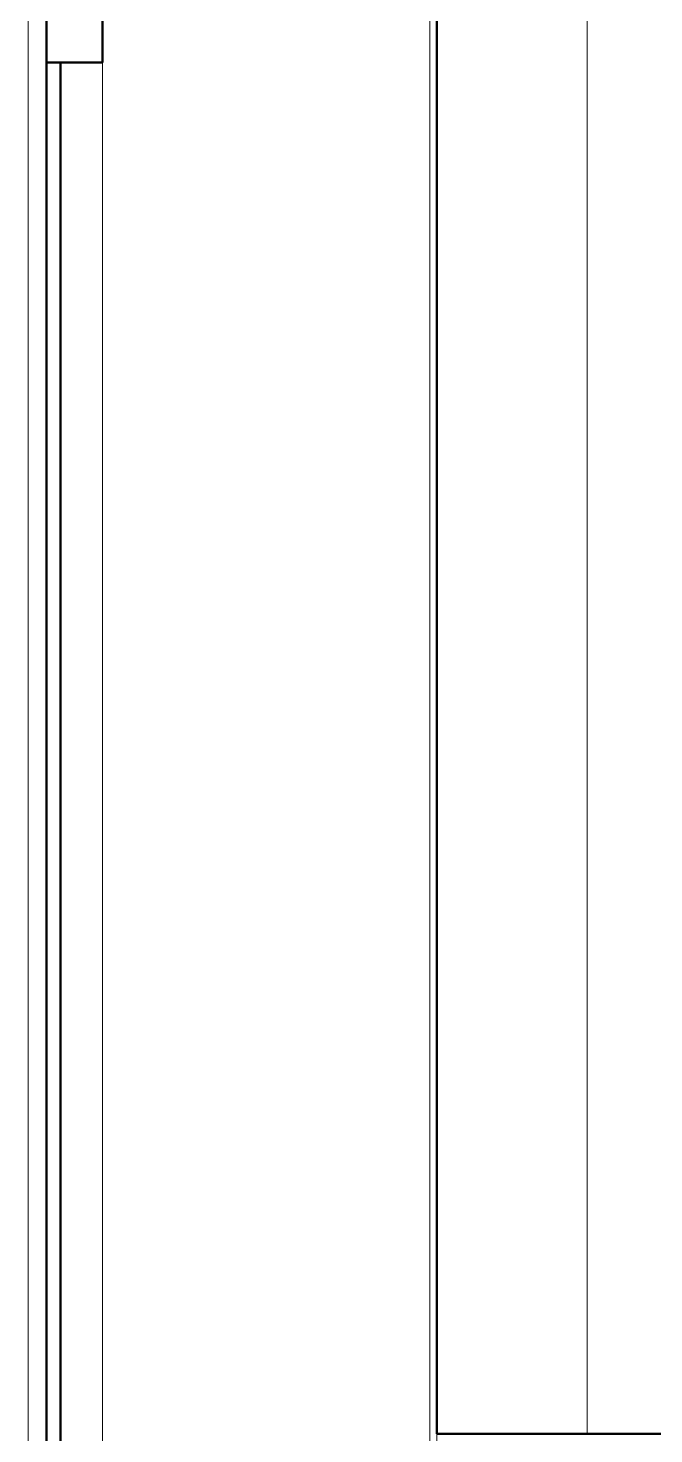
# Model space of a CAD drawing. Header units: inches. Extents: x -4235 to -464, y 9767 to 12347.
# Drawn here: x -3860.81 to -3858, y 10966.06 to 10972.37 of the extents above; entities that cross this region are included whole.
import ezdxf

# ---------------------------------------------------------------- set-up
doc = ezdxf.new("R2010")
doc.units = ezdxf.units.IN
doc.header["$MEASUREMENT"] = 0
doc.linetypes.add('Dash 1_16_', pattern=[0.125, 0.0625, -0.0625])
for name, color, linetype, lineweight in [('A-GLAZ-1', 151, 'Continuous', 9), ('A-GLAZ-3', 151, 'Continuous', 50), ('A-WALL-5', 113, 'Continuous', 9), ('A-WALL-6', 113, 'Continuous', 50), ('C-PROP-LINE-1', 91, 'Dash 1_16_', 50)]:
    doc.layers.add(name, color=color, linetype=linetype, lineweight=lineweight)

# ---------------------------------------------------------------- blocks, each defined once
blk = doc.blocks.new('Basic Wall _ EXT - FIBER CEMENT - LARGE - ___-2162461-BACKGROUND - RCP - 3RD FLOOR')
at = {"layer": 'A-WALL-5'}
for p, q in [((-3859.005, 10973.9636), (-3859.005, 10932.4402)), ((-3859.005, 10973.9636), (-3859.005, 10932.4402)), ((-3858.9737, 10966.0644), (-3858.9737, 10973.9636)), ((-3858.9737, 10973.9636), (-3858.9737, 10966.0644)), ((-3858.9737, 10966.0644), (-3858.9737, 10965.6269))]:
    blk.add_line(p, q, dxfattribs=at)
blk = doc.blocks.new('Basic Wall _ EXT - FIBER CEMENT - SMALL - ___-2145935-BACKGROUND - RCP - 3RD FLOOR')
at = {"layer": 'A-WALL-5'}
for p, q in [((-3858.3004, 11012.5019), (-3858.3004, 10966.0644)), ((-3858.3004, 11012.5019), (-3858.3004, 10966.0644)), ((-3860.8064, 10974.7999), (-3860.8064, 10895.7886)), ((-3860.7276, 10974.7999), (-3860.7276, 10895.7886)), ((-3860.7276, 10974.7999), (-3860.7276, 10895.7886))]:
    blk.add_line(p, q, dxfattribs=at)
blk = doc.blocks.new('Perforated Panel at Magic-Pak - hvac panel - 3rd floor-2505075-BACKGROUND - RCP - 3RD FLOOR')
at = {"layer": 'A-GLAZ-3'}
for p, q in [((-19.0117, 4.4375), (19.0117, 4.4375)), ((19.0117, 4.4375), (19.0117, 4.375)), ((19.0117, 4.375), (-19.0117, 4.375))]:
    blk.add_line(p, q, dxfattribs=at)
blk = doc.blocks.new('Family - ___-2835860-BACKGROUND - RCP - 3RD FLOOR')
at = {"layer": 'C-PROP-LINE-1'}
blk.add_line((-3860.7237, 9980.1894), (-3860.7237, 11434.3894), dxfattribs=at)
blk = doc.blocks.new('Family - ___-2835932-BACKGROUND - RCP - 3RD FLOOR')
at = {"layer": 'C-PROP-LINE-1'}
blk.add_line((-3860.7237, 9980.1894), (-3860.7237, 12118.5894), dxfattribs=at)

msp = doc.modelspace()

# ---------------------------------------------------------------- linework, layer by layer
at = {"layer": 'A-WALL-5'}
for p, q in [((-3860.4737, 10934.1902), (-3860.4737, 10972.2136)), ((-3858.9737, 10966.0644), (-3858.9737, 10962.83))]:
    msp.add_line(p, q, dxfattribs=at)
at = {"layer": 'A-WALL-6'}
for p, q in [((-3860.7237, 10972.2136), (-3860.7237, 11012.5019)), ((-3860.4737, 10973.9636), (-3860.4737, 10972.2136)), ((-3858.9737, 10966.0644), (-3858.9737, 10973.9636)), ((-3860.4737, 10972.2136), (-3860.7237, 10972.2136)), ((-3851.8487, 10966.0644), (-3858.9737, 10966.0644))]:
    msp.add_line(p, q, dxfattribs=at)

# ---------------------------------------------------------------- block references
at = {"layer": 'A-GLAZ-1', "rotation": 89.99999999999991}
msp.add_blockref('Perforated Panel at Magic-Pak - hvac panel - 3rd floor-2505075-BACKGROUND - RCP - 3RD FLOOR', (-3856.2862, 10953.2019), dxfattribs=at)
at = {"layer": 'A-WALL-5'}
for name in ['Basic Wall _ EXT - FIBER CEMENT - SMALL - ___-2145935-BACKGROUND - RCP - 3RD FLOOR', 'Basic Wall _ EXT - FIBER CEMENT - LARGE - ___-2162461-BACKGROUND - RCP - 3RD FLOOR']:
    msp.add_blockref(name, (0, 0), dxfattribs=at)
at = {"layer": 'C-PROP-LINE-1'}
for name in ['Family - ___-2835860-BACKGROUND - RCP - 3RD FLOOR', 'Family - ___-2835932-BACKGROUND - RCP - 3RD FLOOR']:
    msp.add_blockref(name, (0, 0), dxfattribs=at)

doc.saveas('drawing.dxf')
